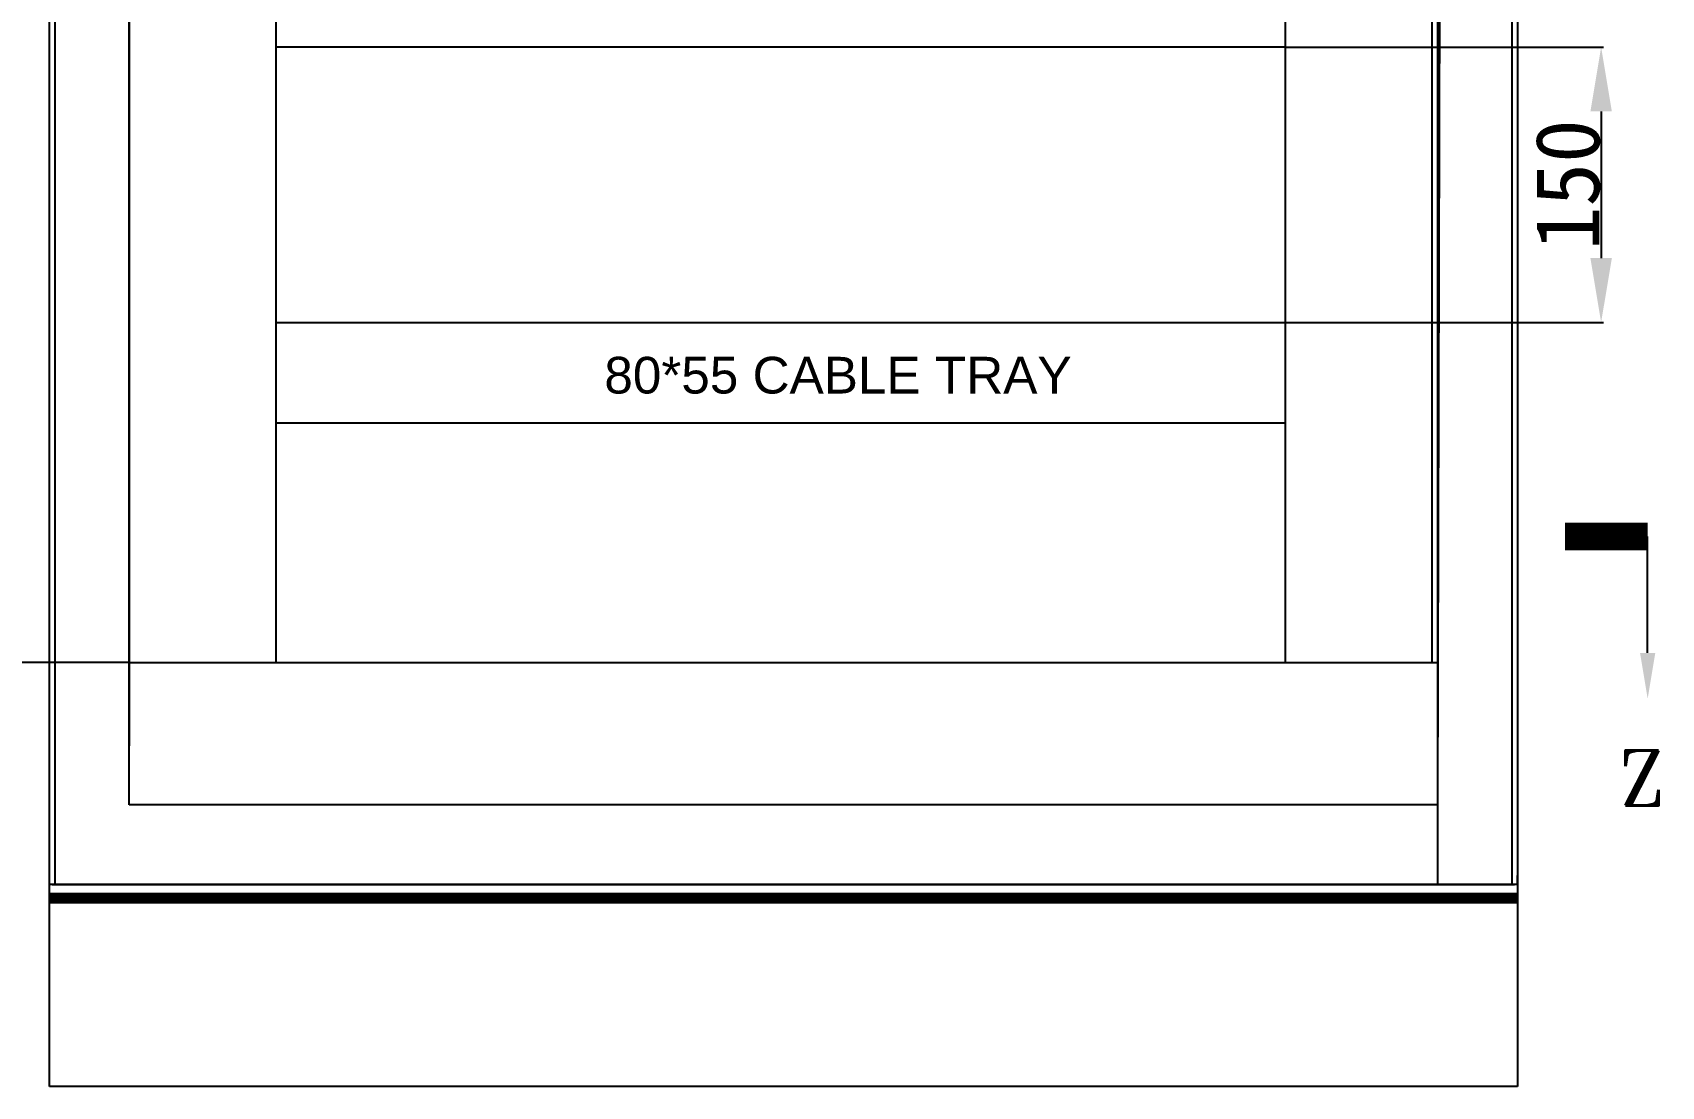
# Model space of a CAD drawing. Extents: x 81437 to 204847, y -54597 to -29444.
# Drawn here: x 86923 to 87811, y -45096 to -44521 of the extents above; entities that cross this region are included whole.
import ezdxf
from ezdxf.enums import TextEntityAlignment as Align
from ezdxf.lldxf.tags import DXFTag

# ---------------------------------------------------------------- set-up
doc = ezdxf.new("R2010")
doc.units = 0
doc.header["$LTSCALE"] = 100
doc.header["$MEASUREMENT"] = 0
for name, color, linetype in [('CLOUD_LAYER', 6, 'Continuous'), ('LOOP', 5, 'Continuous'), ('TEXT', 7, 'Continuous')]:
    doc.layers.add(name, color=color, linetype=linetype)
doc.styles.add('HZ', font='arial.ttf', dxfattribs={"width": 0.7})
doc.styles.add('ROMANT', font='romant.shx')
doc.styles.get("Standard").update_dxf_attribs({"font": ''})
doc.styles.get('Standard').set_extended_font_data('SimSun')
tags = doc.linetypes.add('HIDDEN', pattern=[0.375, 0.25, -0.125]).pattern_tags.tags
tags[6:7] = [DXFTag(74, 4), DXFTag(75, 0), DXFTag(340, '0'), DXFTag(46, 1.0), DXFTag(50, 0.0), DXFTag(44, 0.0), DXFTag(45, 0.0)]
tags[4:5] = [DXFTag(74, 4), DXFTag(75, 0), DXFTag(340, '0'), DXFTag(46, 1.0), DXFTag(50, 0.0), DXFTag(44, 0.0), DXFTag(45, 0.0)]
doc.dimstyles.new('ISO-25', dxfattribs={"dimtxt": 35, "dimasz": 35, "dimexe": 1.25, "dimexo": 0.625, "dimtad": 1, "dimtoh": 1, "dimdec": 0, "dimtxsty": 'Standard', "dimcen": 2.5, "dimadec": 0, "dimazin": 0, "dimtfac": 1, "dimtdec": 0, "dimtmove": 0, "dimatfit": 3, "dimfxl": 1, "dimarcsym": 0})

# ---------------------------------------------------------------- blocks, each defined once
blk = doc.blocks.new('*D198')
at = {"color": 0, "lineweight": -2, "transparency": 16777216}
for p, q in [((86975.47, -43064.07), (86857.61, -43064.07)), ((86858.86, -43099.07), (86858.86, -44829.57)), ((86975.47, -44864.57), (86857.61, -44864.57))]:
    blk.add_line(p, q, dxfattribs=at)
at = {"color": 0, "transparency": 16777216}
for points in [[(86864.69, -43099.07), (86853.02, -43099.07), (86858.86, -43064.07)], [(86853.02, -44829.57), (86864.69, -44829.57), (86858.86, -44864.57)]]:
    blk.add_solid(points, dxfattribs=at)
at = {"layer": 'Defpoints', "color": 0, "transparency": 16777216}
for p in [(86976.09, -43064.07), (86858.86, -44864.57), (86976.09, -44864.57)]:
    blk.add_point(p, dxfattribs=at)
at = {"color": 0, "transparency": 16777216, "insert": (86840.73, -43964.32), "char_height": 35, "attachment_point": 5, "rotation": 90}
blk.add_mtext('1800', dxfattribs=at)
blk = doc.blocks.new('*D205')
at = {"color": 0, "lineweight": -2, "transparency": 16777216}
for p, q in [((87606.72, -44529.09), (87779.48, -44529.09)), ((87778.23, -44564.09), (87778.23, -44644.09)), ((87606.72, -44679.09), (87779.48, -44679.09))]:
    blk.add_line(p, q, dxfattribs=at)
at = {"color": 0, "transparency": 16777216}
for points in [[(87784.07, -44564.09), (87772.4, -44564.09), (87778.23, -44529.09)], [(87772.4, -44644.09), (87784.07, -44644.09), (87778.23, -44679.09)]]:
    blk.add_solid(points, dxfattribs=at)
at = {"layer": 'Defpoints', "color": 0, "transparency": 16777216}
for p in [(87606.09, -44529.09), (87606.09, -44679.09), (87778.23, -44679.09)]:
    blk.add_point(p, dxfattribs=at)
at = {"color": 0, "transparency": 16777216, "insert": (87760.11, -44604.09), "char_height": 35, "attachment_point": 5, "rotation": 90}
blk.add_mtext('150', dxfattribs=at)

msp = doc.modelspace()

# ---------------------------------------------------------------- linework, layer by layer
at = {"color": 7}
for p, q in [((86932.59, -45095.57), (86932.59, -42985.57)), ((87732.59, -42985.57), (87732.59, -45095.57)), ((86976.09, -44942.07), (86976.09, -43033.07)), ((86976.09, -43109.57), (86976.09, -44909.88)), ((87691.05, -44075.41), (87689.09, -44942.07)), ((86976.09, -44864.57), (87689.09, -44864.57)), ((86976.09, -44942.07), (86976.09, -44874.33)), ((87732.59, -44985.57), (86932.59, -44985.57)), ((86934.09, -44985.57), (87731.09, -44985.57)), ((87732.59, -44990.57), (86932.59, -44990.57)), ((87732.59, -44991.57), (86932.59, -44991.57)), ((87732.59, -44992.57), (86932.59, -44992.57)), ((87732.59, -44993.57), (86932.59, -44993.57)), ((87732.59, -44994.57), (86932.59, -44994.57)), ((87732.59, -44995.57), (86932.59, -44995.57)), ((87732.59, -45095.57), (86932.59, -45095.57)), ((87732.59, -45095.57), (86932.59, -45095.57))]:
    msp.add_line(p, q, dxfattribs=at)
at = {"color": 7, "linetype": 'HIDDEN'}
for p, q in [((86935.79, -44985.57), (86935.79, -42985.57)), ((87729.59, -42985.57), (87729.59, -44985.57))]:
    msp.add_line(p, q, dxfattribs=at)
msp.add_line((87689.09, -43033.07), (87689.09, -44985.57))
for points in [[(86976.09, -44864.57), (87056.09, -44864.57), (87056.09, -43064.07), (86976.09, -43064.07)], [(87606.09, -44864.57), (87686.09, -44864.57), (87686.09, -43064.07), (87606.09, -43064.07)]]:
    msp.add_lwpolyline(points, close=True)
at = {"elevation": 63738.88}
for points in [[(87056.09, -44474.09), (87606.09, -44474.09), (87606.09, -44529.09), (87056.09, -44529.09)], [(87056.09, -44679.09), (87606.09, -44679.09), (87606.09, -44734.09), (87056.09, -44734.09)]]:
    msp.add_lwpolyline(points, close=True, dxfattribs=at)
at = {"color": 7}
msp.add_lwpolyline([(87732.59, -44985.57), (87732.59, -44980.57)], dxfattribs=at)
at = {"layer": 'CLOUD_LAYER', "color": 7}
for p, q in [((87689.09, -44942.07), (86976.09, -44942.07)), ((87674.67, -44942.07), (86979.35, -44942.07))]:
    msp.add_line(p, q, dxfattribs=at)
at = {"layer": 'LOOP', "color": 5}
msp.add_line((87803.59, -44859.27), (87803.59, -44795.86), dxfattribs=at)
msp.add_line((87803.59, -44859.27), (87803.59, -44795.86), dxfattribs=at)
at = {"layer": 'LOOP', "color": 5, "const_width": 15}
msp.add_lwpolyline([(87803.59, -44795.86), (87758.45, -44795.86)], dxfattribs=at)
msp.add_lwpolyline([(87803.59, -44795.86), (87758.45, -44795.86)], dxfattribs=at)
at = {"layer": 'LOOP', "color": 5}
msp.add_solid([(87799.42, -44859.27), (87803.59, -44884.27), (87807.75, -44859.27)], dxfattribs=at)
msp.add_solid([(87799.42, -44859.27), (87803.59, -44884.27), (87807.75, -44859.27)], dxfattribs=at)

# ---------------------------------------------------------------- texts
at = {"lineweight": 0, "style": 'HZ'}
msp.add_text('80*55 CABLE TRAY', height=20, dxfattribs=at).set_placement((87235, -44717.88))
at = {"layer": 'TEXT', "color": 5, "style": 'ROMANT'}
msp.add_text('Z', height=30, dxfattribs=at).set_placement((87800.58, -44942.41), align=Align.CENTER)
msp.add_text('Z', height=30, dxfattribs=at).set_placement((87800.58, -44942.41), align=Align.CENTER)

# ---------------------------------------------------------------- dimensions: what is measured, and where the dimension line sits
at = {"color": 3}
for base, p1, p2, picture, middle in [((86858.85695, -44864.5733), (86976.0915, -43064.07334), (86976.0915, -44864.5733), '*D198', (86840.73195, -43964.32332)), ((87778.23, -44679.09, 63738.88), (87606.09, -44529.09, 63738.88), (87606.09, -44679.09, 63738.88), '*D205', (87760.11, -44604.09, 63738.88))]:
    dim = msp.add_linear_dim(base=base, p1=p1, p2=p2, angle=90, dimstyle='ISO-25', dxfattribs=at)
    dim.commit()
    dim.dimension.update_dxf_attribs({"geometry": picture, "text_midpoint": middle})

doc.saveas('drawing.dxf')
